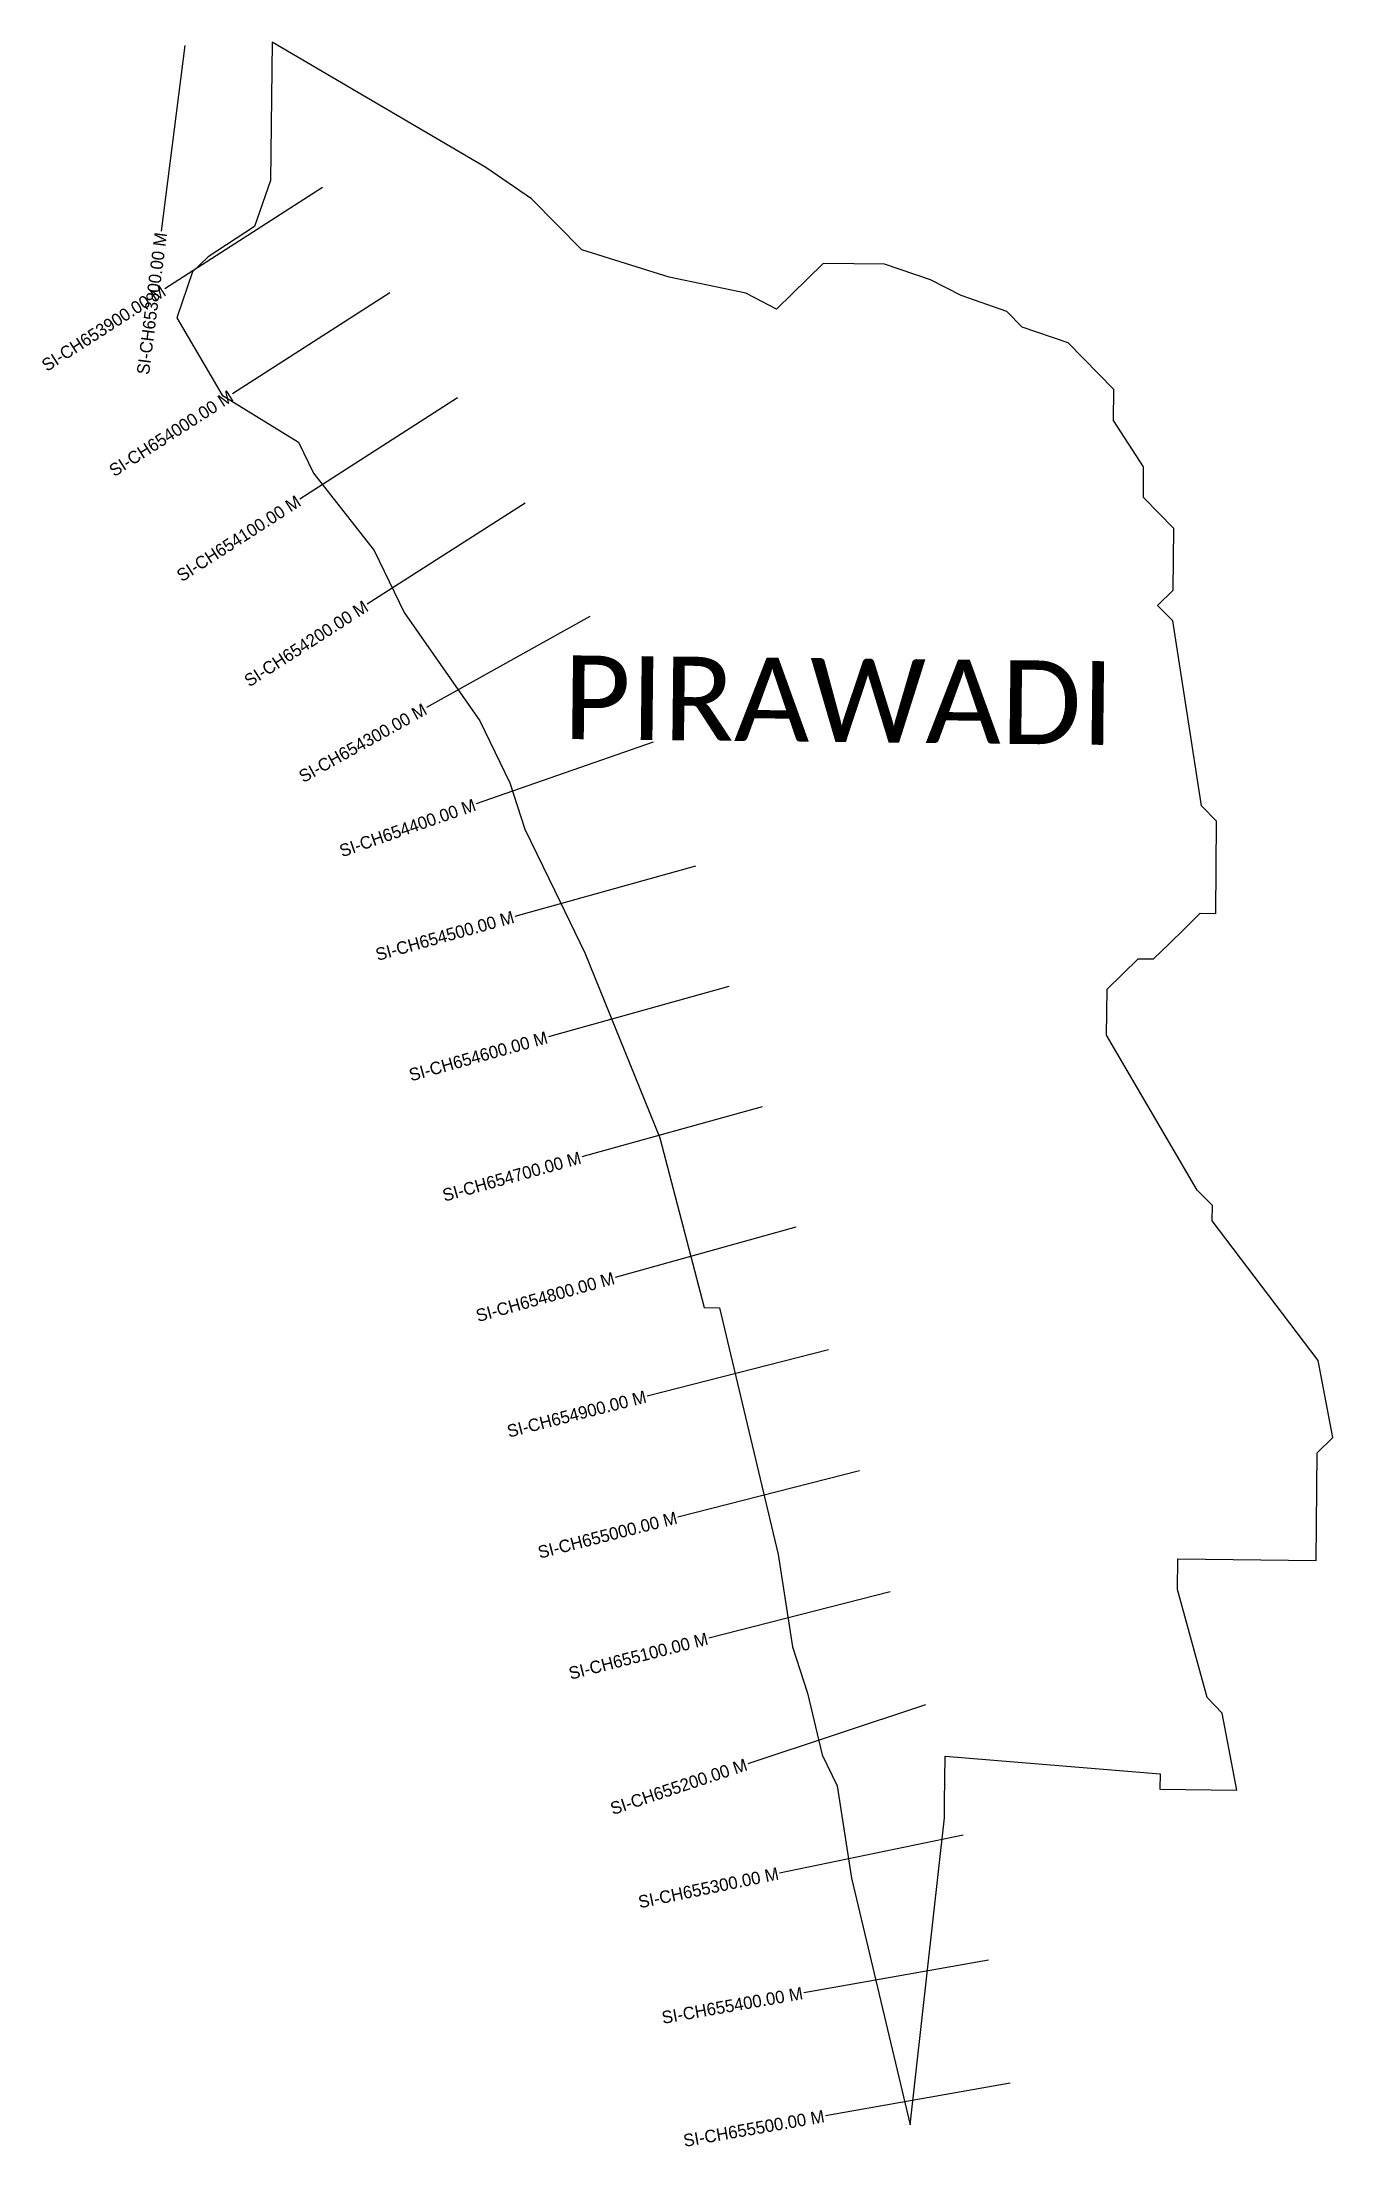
# Model space of a CAD drawing. Header units: metres. Extents: x 332667 to 333700, y 1789975 to 1791659.
import ezdxf
from ezdxf.enums import TextEntityAlignment as Align

# ---------------------------------------------------------------- set-up
doc = ezdxf.new("R2010")
doc.units = ezdxf.units.M
for name, color, linetype in [('CS', 134, 'Continuous'), ('CSMark', 6, 'Continuous'), ('VILLAGE BOUNDRY', 10, 'Continuous'), ('VILLAGE NAME', 250, 'Continuous')]:
    doc.layers.add(name, color=color, linetype=linetype)

msp = doc.modelspace()

# ---------------------------------------------------------------- linework, layer by layer
at = {"layer": 'CS'}
for p, q in [((332780.9, 1791656.8), (332761.9, 1791508)), ((332891.2, 1791543), (332765, 1791461.9)), ((332945.2, 1791458.8), (332819, 1791377.8)), ((332999.2, 1791374.7), (332873, 1791293.6)), ((333053.3, 1791290.5), (332927, 1791209.5)), ((333105.3, 1791199.7), (332974.3, 1791126.8)), ((333155.9, 1791099.1), (333014.3, 1791049.6)), ((333189.7, 1790999.8), (333045.2, 1790959.6)), ((333216.5, 1790903.5), (333072, 1790863.3)), ((333243.3, 1790807.2), (333098.8, 1790767)), ((333270.1, 1790710.8), (333125.5, 1790670.6)), ((333296.4, 1790612.7), (333151.1, 1790575.6)), ((333321.1, 1790515.8), (333175.8, 1790478.7)), ((333345.8, 1790418.8), (333200.5, 1790381.8)), ((333374, 1790328.5), (333231.7, 1790281.3)), ((333404.1, 1790224.2), (333257.2, 1790193.8)), ((333424.3, 1790124), (333276.6, 1790098)), ((333441.7, 1790025.5), (333293.9, 1789999.5))]:
    msp.add_line(p, q, dxfattribs=at)
at = {"layer": 'VILLAGE BOUNDRY', "flags": 128}
msp.add_lwpolyline([(333519, 1790864.4), (333519.4, 1790901.4), (333544.3, 1790925.7), (333556.6, 1790925.5), (333569.1, 1790937.7), (333581.5, 1790949.9), (333594, 1790962.1), (333606.3, 1790962), (333607.1, 1791035.8), (333594.9, 1791048.2), (333583.4, 1791122.2), (333571.9, 1791196.2), (333559.8, 1791208.6), (333572.2, 1791220.8), (333572.7, 1791270), (333548.4, 1791294.9), (333548.6, 1791319.5), (333524.4, 1791356.7), (333524.7, 1791381.3), (333500.4, 1791406.2), (333488.2, 1791418.7), (333451.4, 1791431.4), (333439.2, 1791443.8), (333402.4, 1791456.5), (333378, 1791469.1), (333341.2, 1791481.8), (333291.9, 1791482.3), (333267.1, 1791458), (333254.6, 1791445.8), (333230.2, 1791458.4), (333168.7, 1791471.4), (333098.7, 1791493.2), (333058.6, 1791534.1), (333022, 1791559.1), (332850.8, 1791659.5), (332849.5, 1791548.7), (332836.8, 1791511.9), (332799.7, 1791487.7), (332787.2, 1791475.6), (332774.5, 1791438.8), (332810.7, 1791376.8), (332871.9, 1791339.2), (332883.9, 1791314.5), (332932.5, 1791252.4), (332956.6, 1791202.9), (333017.1, 1791116.1), (333041.2, 1791066.6), (333053.1, 1791029.5), (333077.2, 1790980), (333101.3, 1790930.5), (333161.2, 1790782.2), (333196.7, 1790646.4), (333208.9, 1790646.3), (333220.7, 1790596.9), (333244.3, 1790498.2), (333256, 1790448.8), (333267.5, 1790374.8), (333279.4, 1790337.8), (333291.2, 1790288.4), (333303.2, 1790263.7), (333314.8, 1790189.7), (333361.8, 1789992.2), (333389.1, 1790238.1), (333389.3, 1790250.4), (333389.7, 1790287.3), (333561.8, 1790273.1), (333561.7, 1790260.8), (333623.2, 1790260.2), (333611.6, 1790321.8), (333599.4, 1790334.3), (333575.7, 1790420.7), (333576, 1790445.3), (333686.8, 1790444.1), (333687.7, 1790530.3), (333700.2, 1790542.4), (333688.5, 1790604.1), (333603.6, 1790715.8), (333603.7, 1790728.1), (333591.6, 1790740.5)], close=True, dxfattribs=at)

# ---------------------------------------------------------------- texts
at = {"layer": 'CSMark'}
for s, rotation, p in [('SI-CH653800.00 M', 82.7128, (332761.8, 1791507)), ('SI-CH653900.00 M', 32.6965, (332764.1, 1791461.4)), ('SI-CH654000.00 M', 32.6965, (332818.1, 1791377.2)), ('SI-CH654100.00 M', 32.6965, (332872.2, 1791293.1)), ('SI-CH654200.00 M', 32.6965, (332926.2, 1791208.9)), ('SI-CH654300.00 M', 29.1003, (332973.4, 1791126.3)), ('SI-CH654400.00 M', 19.2407, (333013.3, 1791049.3)), ('SI-CH654500.00 M', 15.5428, (333044.2, 1790959.4)), ('SI-CH654600.00 M', 15.5428, (333071, 1790863)), ('SI-CH654700.00 M', 15.5428, (333097.8, 1790766.7)), ('SI-CH654800.00 M', 15.5428, (333124.6, 1790670.3)), ('SI-CH654900.00 M', 14.2904, (333150.1, 1790575.4)), ('SI-CH655000.00 M', 14.2904, (333174.8, 1790478.5)), ('SI-CH655100.00 M', 14.2904, (333199.5, 1790381.6)), ('SI-CH655200.00 M', 18.351, (333230.7, 1790281)), ('SI-CH655300.00 M', 11.6962, (333256.2, 1790193.6)), ('SI-CH655400.00 M', 10.002, (333275.6, 1790097.8)), ('SI-CH655500.00 M', 10.002, (333292.9, 1789999.3))]:
    msp.add_text(s, height=10, rotation=rotation, dxfattribs=at).set_placement(p, align=Align.MIDDLE_RIGHT)
at = {"layer": 'VILLAGE NAME', "insert": (333084.3, 1791168.6), "char_height": 66.988, "attachment_point": 1, "rotation": 359.3742}
msp.add_mtext_dynamic_manual_height_columns('{\\fCalibri|b0|i0|c0|p34;PIRAWADI}', width=661.026, gutter_width=334.9, heights=[0], dxfattribs=at)

doc.saveas('drawing.dxf')
